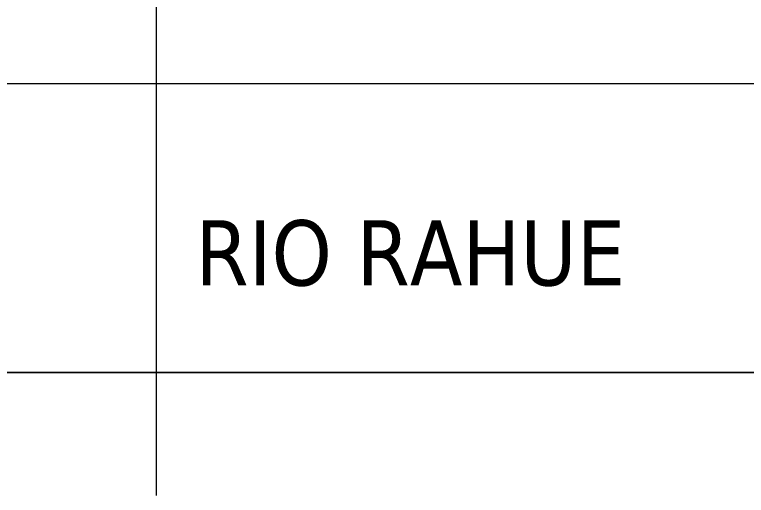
# Model space of a CAD drawing. Header units: metres. Extents: x -207 to 292, y -187 to 169.
# Drawn here: x -6.77 to 26.9, y -186.74 to -164.63 of the extents above; entities that cross this region are included whole.
import ezdxf

# ---------------------------------------------------------------- set-up
doc = ezdxf.new("R2010")
doc.units = ezdxf.units.M
for name, color, linetype, lineweight in [('C-TOPO', 7, 'Continuous', 9), ('G-ANNO-TEXT', 7, 'Continuous', 9), ('grilla', 7, 'Continuous', 9)]:
    doc.layers.add(name, color=color, linetype=linetype, lineweight=lineweight)
doc.layers.add('PR10-ARQ-PL-001-Emplazamiento-C-1_dwg', color=7, linetype='Continuous', lineweight=9, true_color=0x767676)
doc.styles.add('Tahoma', font='tahoma.ttf', dxfattribs={"height": 3})

# ---------------------------------------------------------------- blocks, each defined once
blk = doc.blocks.new('PR10-ARQ-PL-001-Emplazamiento-C-1_dwg-674643-PLANTA EMPLAZAMIENTO ACTUALIZADO')
at = {"layer": 'C-TOPO', "flags": 128}
blk.add_lwpolyline([(-71.366, -167.804), (-68.218, -167.804), (-64.75, -167.804), (-60.848, -167.804), (-56.446, -167.804), (-51.561, -167.804), (-45.737, -167.804), (-37.46, -167.804), (-35.356, -167.804), (-33.869, -167.804), (-32.651, -167.804), (-31.51, -167.804), (-30.275, -167.804), (-28.915, -167.804), (-27.406, -167.804), (-26.051, -167.804), (-24.88, -167.804), (-23.833, -167.804), (-22.862, -167.804), (27.282, -167.804), (28.66, -167.804), (44.022, -167.804), (49.68, -167.804), (106.789, -167.804)], dxfattribs=at)
at = {"layer": 'grilla'}
for p, q in [((-0.258, 166.258), (-0.258, -186.737)), ((240.532, -181.082), (-207.187, -181.082)), ((-207.187, -181.082), (240.532, -181.082))]:
    blk.add_line(p, q, dxfattribs=at)
at = {"layer": 'G-ANNO-TEXT', "lineweight": 18, "insert": (1.547, -174.085), "char_height": 3, "width": 25.21835, "attachment_point": 1, "line_spacing_factor": 0.994306, "style": 'Tahoma'}
blk.add_mtext('RIO RAHUE', dxfattribs=at)

msp = doc.modelspace()

# ---------------------------------------------------------------- linework, layer by layer
at = {"layer": 'C-TOPO'}
msp.add_line((-22.862, -167.804), (27.282, -167.804), dxfattribs=at)

# ---------------------------------------------------------------- block references
at = {"layer": 'PR10-ARQ-PL-001-Emplazamiento-C-1_dwg', "color": 7}
msp.add_blockref('PR10-ARQ-PL-001-Emplazamiento-C-1_dwg-674643-PLANTA EMPLAZAMIENTO ACTUALIZADO', (0, 0), dxfattribs=at)

doc.saveas('drawing.dxf')
